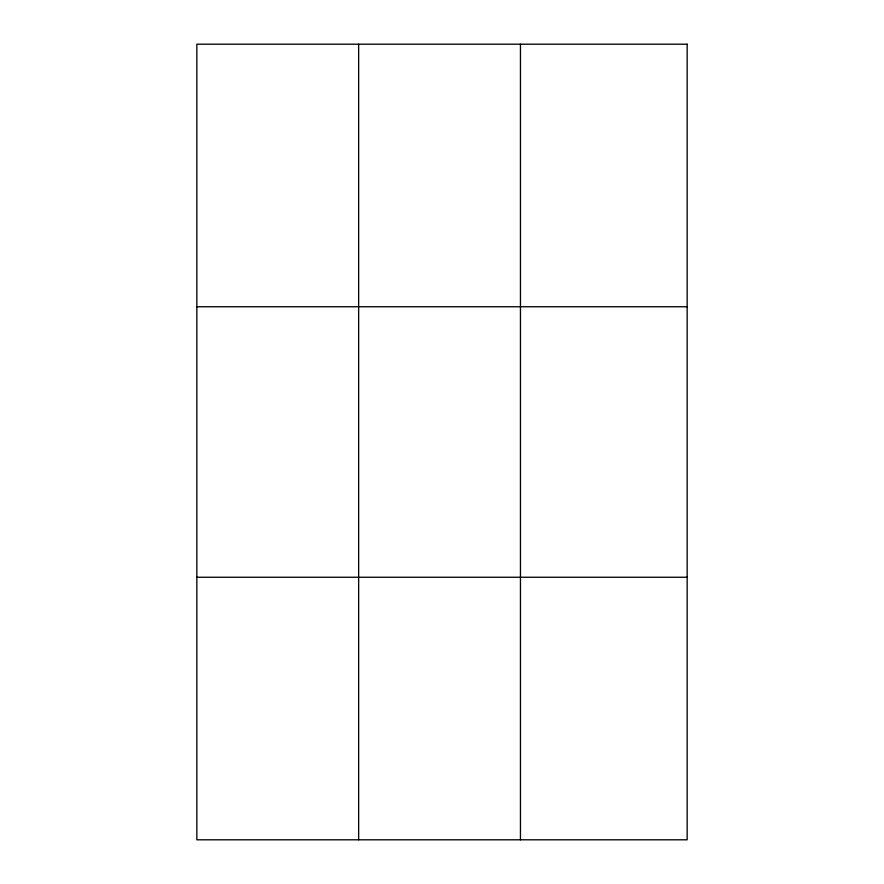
<?xml version="1.0" encoding="UTF-8"?>
<svg xmlns="http://www.w3.org/2000/svg" width="884" height="884" viewBox="0 0 884 884"><rect width="100%" height="100%" fill="white"/><g stroke="black" fill="none" stroke-linecap="round" stroke-linejoin="round"><path stroke-width="1.33" d="M358.65 44.2L358.65 839.8M520.455 44.2L520.455 839.8M196.845 306.748L687.155 306.748M196.845 577.252L687.155 577.252M687.155 44.2L687.155 839.8L196.845 839.8L196.845 44.2L687.155 44.2"/></g></svg>
